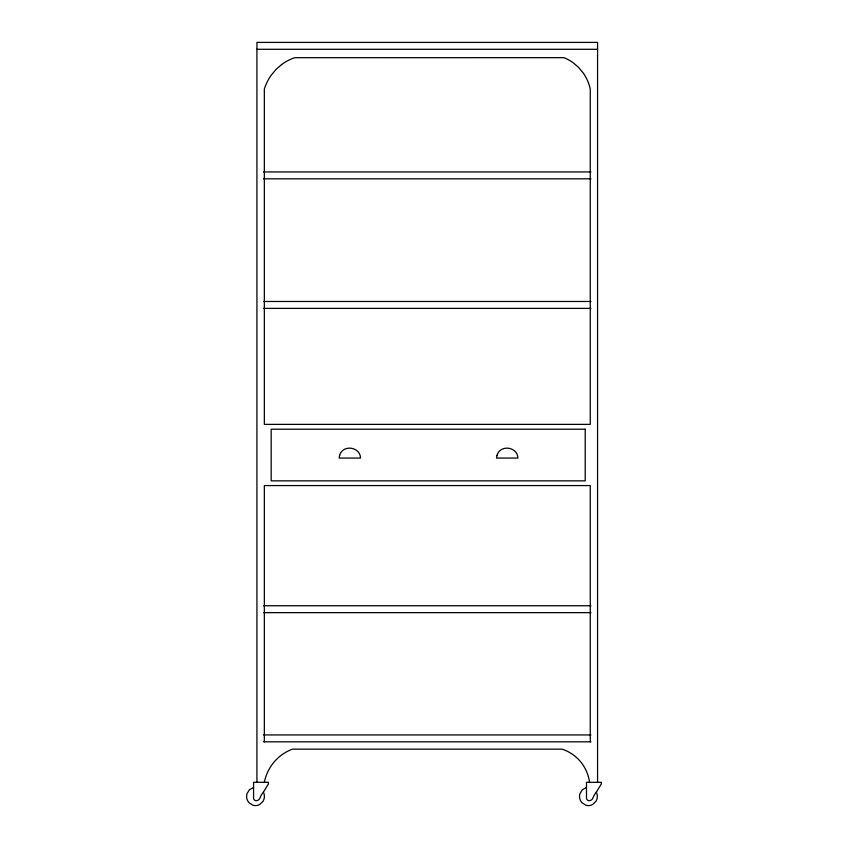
<?xml version="1.0" encoding="UTF-8"?>
<svg xmlns="http://www.w3.org/2000/svg" width="848" height="848" viewBox="0 0 848 848"><rect width="100%" height="100%" fill="white"/><g stroke="black" fill="none" stroke-linecap="round" stroke-linejoin="round"><path stroke-width="1.27" d="M263.389 792.18L268.36 784.029L268.466 782.301L253.563 782.301L253.563 798.032A2.565 2.565 0 0 0 255.64 800.597A3.911 3.911 0 0 0 259.954 798.021A19.144 19.144 0 0 1 263.389 792.18A9.423 9.423 0 0 1 263.993 799.176L263.018 801.349L259.626 804.561A8.671 8.671 0 0 1 252.842 805.187L248.941 802.643L247.605 800.682A9.423 9.423 0 0 1 247.001 793.696L249.471 789.679L253.563 787.485M596.324 792.18L601.285 784.029L601.402 782.301L586.487 782.301L586.487 798.032A2.565 2.565 0 0 0 588.565 800.597A3.911 3.911 0 0 0 592.89 798.021A19.144 19.144 0 0 1 596.324 792.18A9.423 9.423 0 0 1 596.928 799.176L595.953 801.349L592.551 804.561A8.671 8.671 0 0 1 585.767 805.187L581.876 802.643L580.541 800.682A9.423 9.423 0 0 1 579.926 793.696L582.396 789.679L586.487 787.485M281.557 64.596L275.886 69.568L271.053 75.408A49.099 49.099 0 0 0 264.343 89.051L264.343 424.382L590.261 424.382L590.261 89.051A44.668 44.668 0 0 0 583.095 72.79L578.527 67.352L573.174 62.752A42.358 42.358 0 0 0 563.962 57.675L294.807 57.685A46.619 46.619 0 0 0 281.557 64.596M256.923 49.29L597.575 49.29M263.527 171.943L590.971 171.943M263.527 178.833L590.971 178.833M263.527 301.475L590.971 301.475M263.527 308.375L590.971 308.375M263.527 605.758L590.971 605.758M263.527 612.659L590.971 612.659M263.527 734.94L590.971 734.94M263.527 741.83L590.971 741.83M597.575 782.301L597.575 42.4L256.923 42.4L256.923 782.301M590.261 741.83L590.261 485.575L264.343 485.575L264.343 741.83M264.343 782.301A45.432 45.432 0 0 1 269.77 768.087C274.9 759.426 283.02 752.579 292.496 749.155L562.001 749.155C571.626 752.165 579.884 759.045 584.76 767.853A41.361 41.361 0 0 1 589.551 782.301M339.645 455.387L339.105 458.068L360.485 458.068C360.315 446.62 342.645 444.257 339.645 455.387M497.034 455.387L496.493 458.068L517.874 458.068C517.693 446.62 500.034 444.257 497.034 455.387M585.215 429.215L271.169 429.215L271.169 480.848L585.215 480.848L585.215 429.215"/></g></svg>
